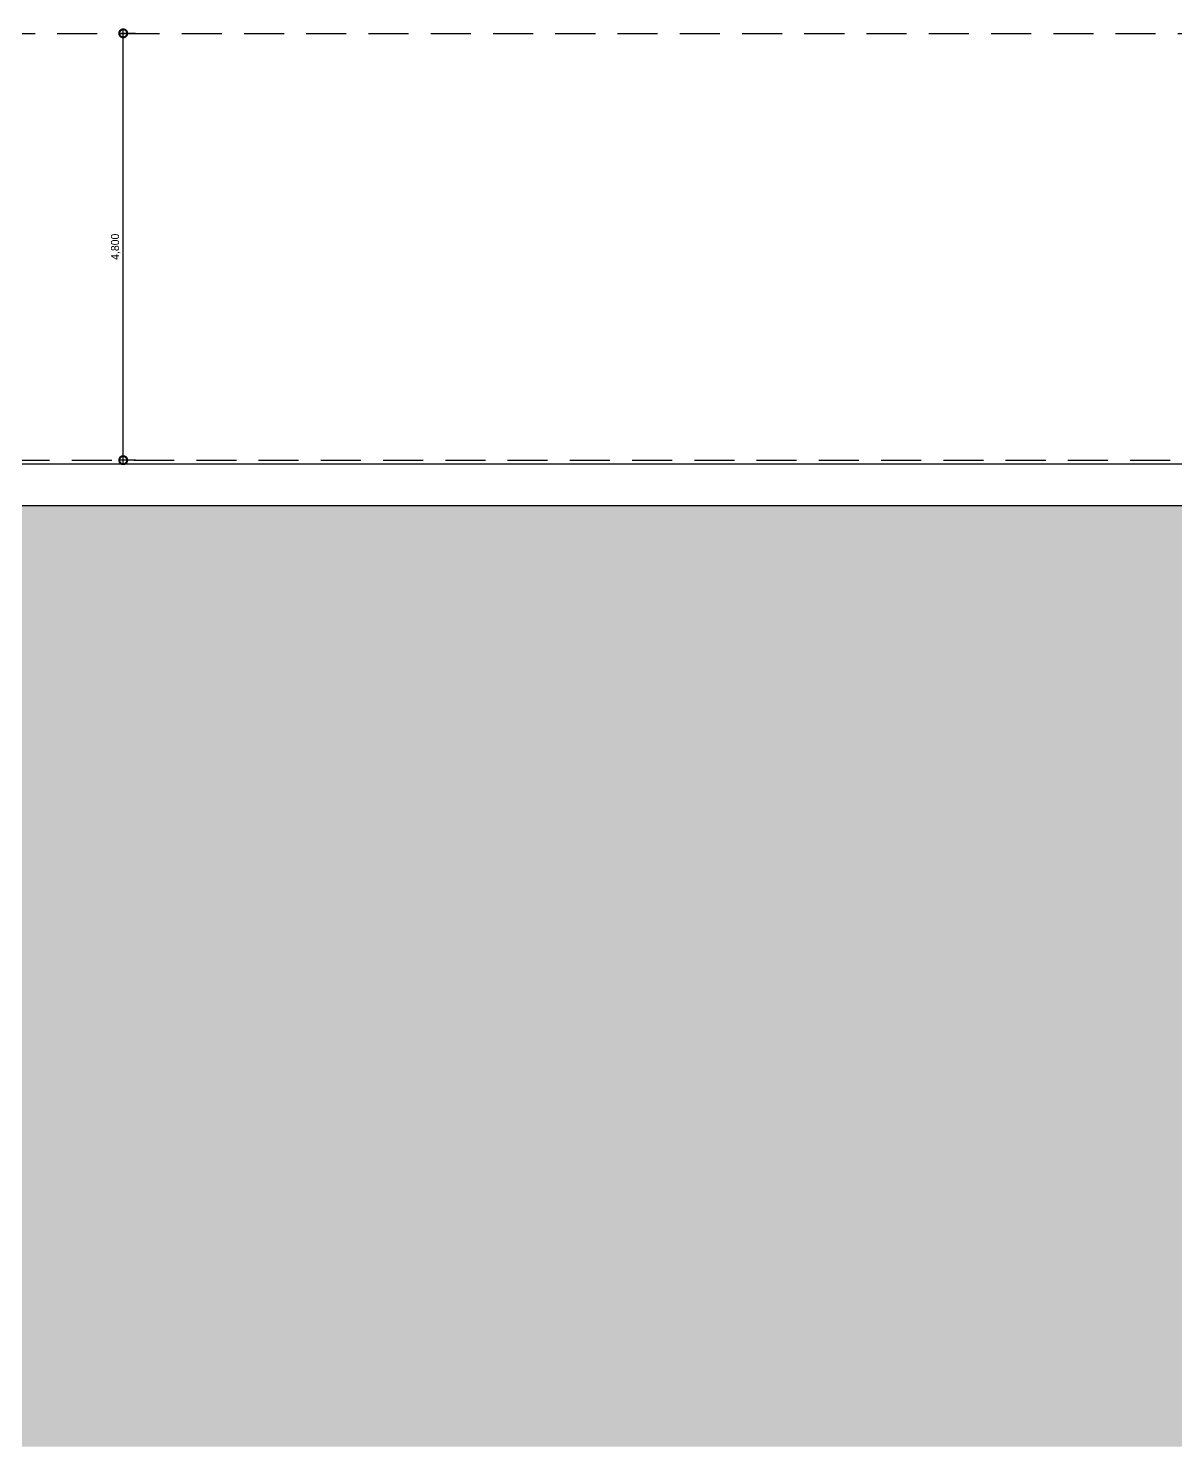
# Model space of a CAD drawing. Header units: millimetres. Extents: x 19868 to 801382, y -4805 to 85279.
# Drawn here: x 59049 to 71949, y 23234 to 39185 of the extents above; entities that cross this region are included whole.
import ezdxf

# ---------------------------------------------------------------- set-up
doc = ezdxf.new("R2010")
doc.units = ezdxf.units.MM
doc.header["$LTSCALE"] = 250
doc.linetypes.add('HID', pattern=[2.8, 1.8, -1])
doc.linetypes.add('HIDDEN', pattern=[9.525, 6.35, -3.175])
doc.layers.get('Defpoints').update_dxf_attribs({"color": 151})
for name, color, linetype in [('A-FIN-8', 8, 'Continuous'), ('A-버림CONC', 4, 'Continuous'), ('인테리어', 7, 'HIDDEN'), ('지반', 254, 'Continuous')]:
    doc.layers.add(name, color=color, linetype=linetype)
doc.layers.add('CK', color=221, linetype='Continuous', plot=False)
doc.styles.add('Gdim', font='')
doc.styles.get('Gdim').set_extended_font_data('Dotum')
doc.dimstyles.new('Gdim50', dxfattribs={"dimscale": 30, "dimtxt": 3, "dimasz": 6, "dimexe": 1.5, "dimexo": 2, "dimgap": 1, "dimtad": 1, "dimdec": 0, "dimzin": 0, "dimdsep": 46, "dimlunit": 6, "dimtxsty": 'Gdim', "dimblk": 'DOTSMALL', "dimcen": 1.5, "dimdle": 1.5, "dimclrd": 256, "dimclre": 256, "dimclrt": 256, "dimazin": 0, "dimtfac": 1, "dimtdec": 0, "dimtix": 1, "dimtmove": 2, "dimatfit": 3, "dimldrblk": 'DOTSMALL', "dimfxl": 1.5, "dimtolj": 1, "dimtzin": 0, "dimlwd": -1, "dimlwe": -1, "dimarcsym": 1})

# ---------------------------------------------------------------- blocks, each defined once
blk = doc.blocks.new('_DotSmall')
at = {"color": 0, "linetype": 'ByBlock', "const_width": 0.5}
blk.add_lwpolyline([(-0.0625, 0, 1), (0.0625, 0, 1)], format="xyb", close=True, dxfattribs=at)
blk = doc.blocks.new('*D38')
at = {"layer": 'CK', "transparency": 16777216}
for p, q in [((60254, 39129), (60071, 39129)), ((60116, 34284), (60116, 39174)), ((60254, 34329), (60071, 34329))]:
    blk.add_line(p, q, dxfattribs=at)
at = {"layer": 'Defpoints', "color": 0, "transparency": 16777216}
for p in [(60116, 39129), (60314, 39129), (60314, 34329)]:
    blk.add_point(p, dxfattribs=at)
at = {"layer": 'CK', "transparency": 16777216, "xscale": 180, "yscale": 180, "zscale": 180}
for p, rotation in [((60116, 39129), 90), ((60116, 34329), 270)]:
    blk.add_blockref('_DotSmall', p, dxfattribs=dict(at, rotation=rotation))
at = {"layer": 'CK', "transparency": 16777216, "insert": (60032, 36729), "char_height": 90, "attachment_point": 5, "rotation": 90, "style": 'Gdim'}
blk.add_mtext('\\A1;4,800', dxfattribs=at)

msp = doc.modelspace()

# ---------------------------------------------------------------- hatches: boundary and pattern name
at = {"layer": '지반'}
h = msp.add_hatch(dxfattribs=at)
h.set_pattern_fill('EARTH', color=251, scale=70, angle=45)
h.paths.add_polyline_path([(35638.2, 34128.9), (27538.2, 33228.9), (19867.8, 33228.9), (19867.8, 23234.4), (170632.4, 23234.4), (170632.4, 34678.9), (161838.2, 34678.9), (161838.2, 34628.9), (161888.2, 34628.9), (161888.2, 34568.9), (161638.2, 34568.9), (161638.2, 34628.9), (161688.2, 34628.9), (161688.2, 34828.9), (159788.2, 34828.9), (159788.2, 34778.9), (159638.2, 34778.9), (159638.2, 33758.9), (159538.2, 33758.9), (159538.2, 31528.9), (160638.2, 31528.9), (160638.2, 30028.9), (160738.2, 30028.9), (160738.2, 29968.9), (145618.2, 29968.9), (145618.2, 30028.9), (145718.2, 30028.9), (145718.2, 30768.9), (142618.2, 30768.9), (142618.2, 30828.9), (142718.2, 30828.9), (142718.2, 31528.9), (143318.2, 31528.9), (143318.2, 33668.9), (141343.1, 33668.9), (141163.1, 33488.9), (139953.4, 33488.9), (139773.4, 33668.9), (137588.2, 33668.9), (137588.2, 33728.9), (137688.2, 33728.9), (137688.2, 34318.9), (135363.1, 34318.9), (135263.1, 34218.9), (124888.2, 34218.9), (124888.2, 32228.9), (125488.2, 32228.9), (125488.2, 31528.9), (125588.2, 31528.9), (125588.2, 31468.9), (123888.2, 31468.9), (123888.2, 31528.9), (123988.2, 31528.9), (123988.2, 31868.9), (118638.2, 31868.9), (118638.2, 31528.9), (118738.2, 31528.9), (118738.2, 31468.9), (117038.2, 31468.9), (117038.2, 31528.9), (117138.2, 31528.9), (117138.2, 32228.9), (117738.2, 32228.9), (117738.2, 34348.9), (115338.2, 34348.9), (115338.2, 33878.9), (115438.2, 33878.9), (115438.2, 33818.9), (114638.2, 33818.9), (114638.2, 33878.9), (114738.2, 33878.9), (114738.2, 34338.9), (88438.2, 34338.9), (88438.2, 31628.9), (89038.2, 31628.9), (89038.2, 30928.9), (89138.2, 30928.9), (89138.2, 30868.9), (87438.2, 30868.9), (87438.2, 30928.9), (87538.2, 30928.9), (87538.2, 31268.9), (82938.2, 31268.9), (82938.2, 30928.9), (83038.2, 30928.9), (83038.2, 30868.9), (81338.2, 30868.9), (81338.2, 30928.9), (81438.2, 30928.9), (81438.2, 31268.9), (75338.2, 31268.9), (75338.2, 30928.9), (75438.2, 30928.9), (75438.2, 30868.9), (73738.2, 30868.9), (73738.2, 30928.9), (73838.2, 30928.9), (73838.2, 31628.9), (74438.2, 31628.9), (74438.2, 33818.9), (56438.2, 33818.9), (56438.2, 31878.9), (57038.2, 31878.9), (57038.2, 30878.9), (57138.2, 30878.9), (57138.2, 30818.9), (52138.2, 30818.9), (52138.2, 30878.9), (52238.2, 30878.9), (52238.2, 31878.9), (52538.2, 31878.9), (52538.2, 33748.9), (45258.2, 33748.9), (45258.2, 33108.9), (45358.2, 33108.9), (45358.2, 33048.9), (43518.2, 33048.9), (43518.2, 33108.9), (43618.2, 33108.9), (43618.2, 33648.9), (41678.2, 33648.9), (41608.2, 33718.9), (40588.2, 33718.9), (40588.2, 33028.9), (40688.2, 33028.9), (40688.2, 32968.9), (38988.2, 32968.9), (38988.2, 33028.9), (39088.2, 33028.9), (39088.2, 33678.9), (38838.2, 33828.9), (38838.2, 34308.9), (38848.7, 34319.4), (37038.2, 34128.9)])

# ---------------------------------------------------------------- linework, layer by layer
at = {"layer": 'A-FIN-8'}
msp.add_line((56038.2, 34288.9), (74738.2, 34288.9), dxfattribs=at)
at = {"layer": 'A-버림CONC', "elevation": 0}
msp.add_lwpolyline([(56438.2, 33818.9), (74438.2, 33818.9)], dxfattribs=at)
at = {"layer": '인테리어', "linetype": 'HID'}
msp.add_line((56038.2, 34328.9), (74738.2, 34328.9), dxfattribs=at)
at = {"layer": '인테리어', "linetype": 'HID', "elevation": 0}
msp.add_lwpolyline([(57974.5, 39129.2), (72622, 39128.9)], dxfattribs=at)

# ---------------------------------------------------------------- dimensions: what is measured, and where the dimension line sits
at = {"layer": 'CK'}
dim = msp.add_linear_dim(base=(60115.5, 39128.9), p1=(60313.8, 34328.9), p2=(60313.8, 39128.9), angle=90, dimstyle='Gdim50', dxfattribs=at)
dim.commit()
dim.dimension.update_dxf_attribs({"geometry": '*D38', "text_midpoint": (60031.8, 36728.9)})

doc.saveas('drawing.dxf')
